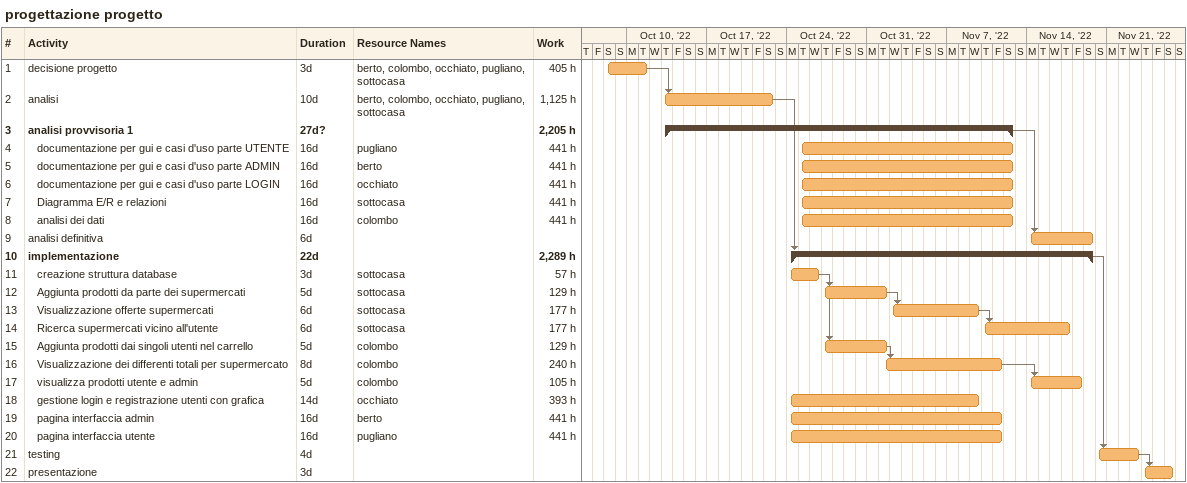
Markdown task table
progettazione progetto

| ID | Level | Task | Duration | Start | Finish | Predecessors | Resources | Work (h) |
|---|---|---|---|---|---|---|---|---|
| 1 | 1 | decisione progetto | 3d | 2022-10-08 | 2022-10-11 |  | berto, colombo, occhiato, pugliano, sottocasa | 405 |
| 2 | 1 | analisi | 10d | 2022-10-13 | 2022-10-22 | 1 | berto, colombo, occhiato, pugliano, sottocasa | 1125 |
| 3 | 1 | **analisi provvisoria 1** | 27d? | 2022-10-13 | 2022-11-12 |  |  | 2205 |
| 4 | 2 | documentazione per gui e casi d'uso parte UTENTE | 16d | 2022-10-25 | 2022-11-12 |  | pugliano | 441 |
| 5 | 2 | documentazione per gui e casi d'uso parte ADMIN | 16d | 2022-10-25 | 2022-11-12 |  | berto | 441 |
| 6 | 2 | documentazione per gui e casi d'uso parte LOGIN | 16d | 2022-10-25 | 2022-11-12 |  | occhiato | 441 |
| 7 | 2 | Diagramma E/R e relazioni | 16d | 2022-10-25 | 2022-11-12 |  | sottocasa | 441 |
| 8 | 2 | analisi dei dati | 16d | 2022-10-25 | 2022-11-12 |  | colombo | 441 |
| 9 | 1 | analisi definitiva | 6d | 2022-11-14 | 2022-11-19 | 3 |  |  |
| 10 | 1 | **implementazione** | 22d | 2022-10-24 | 2022-11-19 | 2 |  | 2289 |
| 11 | 2 | creazione struttura database | 3d | 2022-10-24 | 2022-10-26 |  | sottocasa | 57 |
| 12 | 2 | Aggiunta prodotti da parte dei supermercati | 5d | 2022-10-27 | 2022-11-01 | 11 | sottocasa | 129 |
| 13 | 2 | Visualizzazione offerte supermercati | 6d | 2022-11-02 | 2022-11-09 | 12 | sottocasa | 177 |
| 14 | 2 | Ricerca supermercati vicino all'utente | 6d | 2022-11-10 | 2022-11-17 | 13 | sottocasa | 177 |
| 15 | 2 | Aggiunta prodotti dai singoli utenti nel carrello | 5d | 2022-10-27 | 2022-11-01 | 11 | colombo | 129 |
| 16 | 2 | Visualizzazione dei differenti totali per supermercato | 8d | 2022-11-01 | 2022-11-11 | 15 | colombo | 240 |
| 17 | 2 | visualizza prodotti utente e admin | 5d | 2022-11-14 | 2022-11-18 | 16 | colombo | 105 |
| 18 | 2 | gestione login e registrazione utenti con grafica | 14d | 2022-10-24 | 2022-11-09 |  | occhiato | 393 |
| 19 | 2 | pagina interfaccia admin | 16d | 2022-10-24 | 2022-11-11 |  | berto | 441 |
| 20 | 2 | pagina interfaccia utente | 16d | 2022-10-24 | 2022-11-11 |  | pugliano | 441 |
| 21 | 1 | testing | 4d | 2022-11-20 | 2022-11-23 | 10 |  |  |
| 22 | 1 | presentazione | 3d | 2022-11-24 | 2022-11-26 | 21 |  |  |
